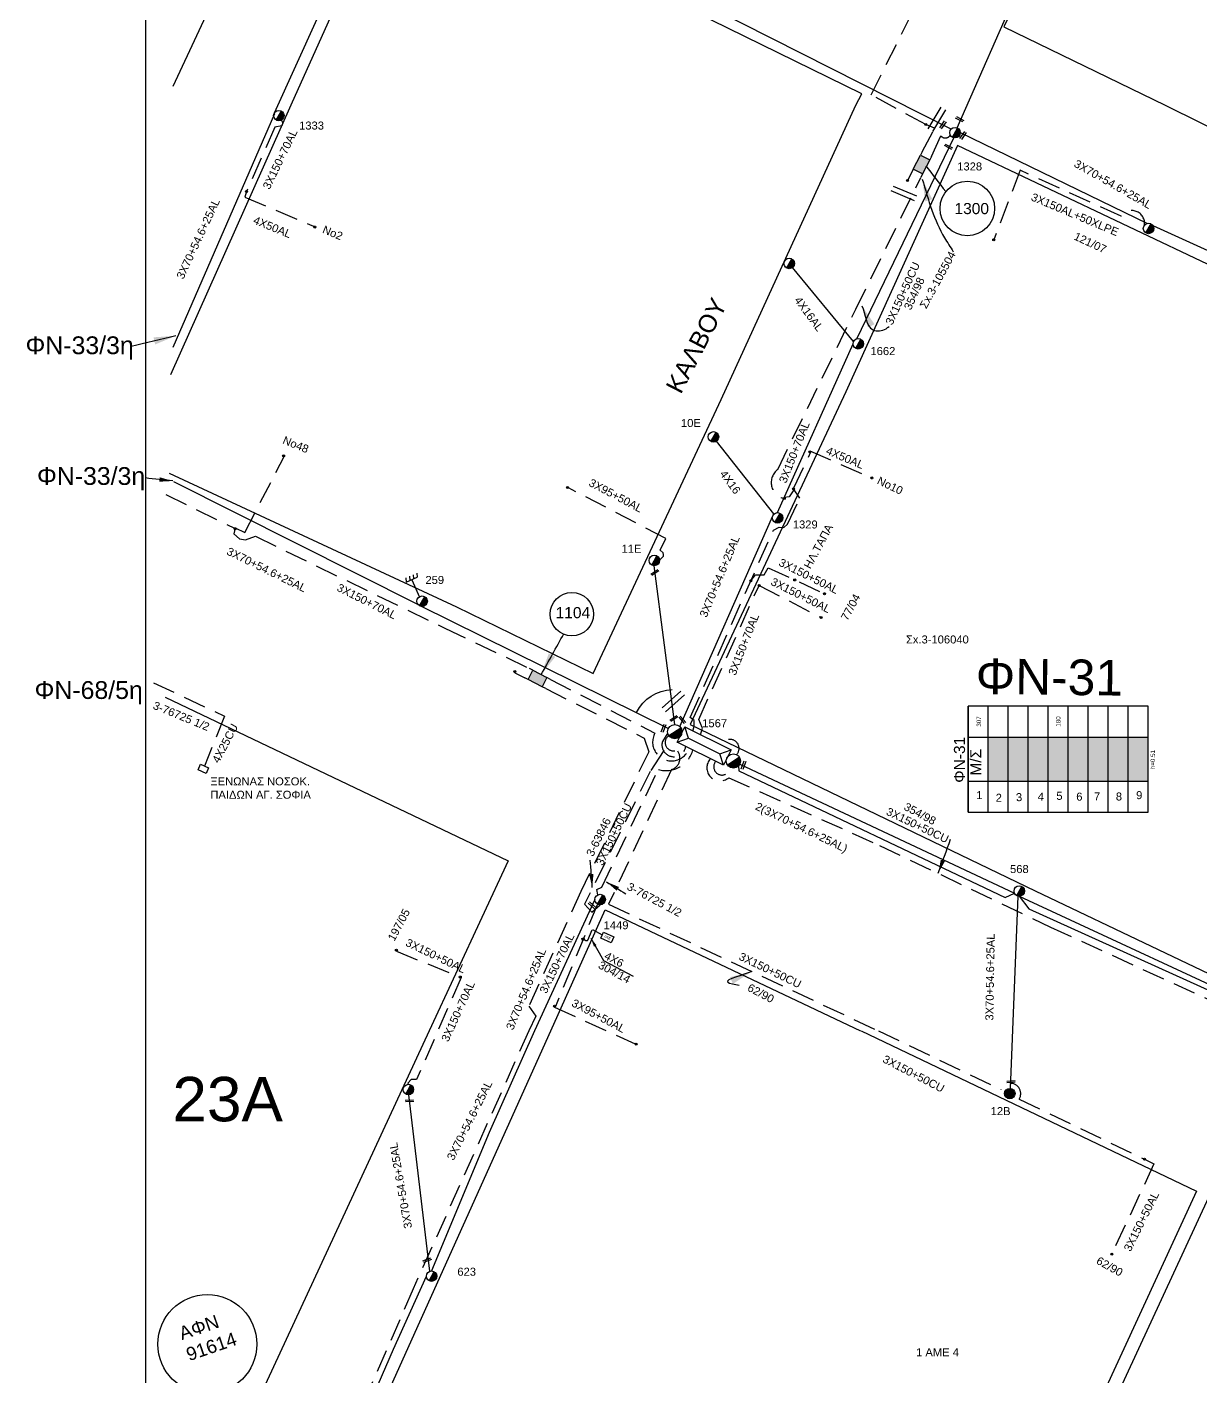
# Model space of a CAD drawing. Header units: millimetres. Extents: x 926 to 2032, y 728 to 1260.
# Drawn here: x 928.8 to 1060.8, y 811.9 to 963.6 of the extents above; entities that cross this region are included whole.
import ezdxf
from ezdxf.enums import TextEntityAlignment as Align

# ---------------------------------------------------------------- set-up
doc = ezdxf.new("R2010")
doc.units = ezdxf.units.MM
doc.linetypes.add('DASHED', pattern=[19.05, 12.7, -6.35])
for name, color, linetype in [('Link Box 4 Διευθύνσεων', 7, 'Continuous'), ('Pillar OTE', 7, 'Continuous'), ('Άγνωστα', 7, 'Continuous'), ('Ασφαλειοκιβώτια Χ.Τ 9 αναχωρήσεων', 7, 'Continuous'), ('Γέφυρες Εναέριου Δικτύου', 7, 'Continuous'), ('Γείωση', 7, 'Continuous'), ('Γυμνά εναέρια ΧΤ (3Φ)   4x16AL', 7, 'Continuous'), ('Επιγραφές - Σχήματα', 7, 'Continuous'), ('Επιτοίχιο Κουτί', 7, 'Continuous'), ('Καλώδια ΧΤ   3x150+50AL', 7, 'DASHED'), ('Καλώδια ΧΤ   3x150+50CU', 7, 'DASHED'), ('Καλώδια ΧΤ   3x150+70AL', 7, 'DASHED'), ('Καλώδια ΧΤ   3x150AL+50XLPE', 7, 'DASHED'), ('Καλώδια ΧΤ   4x25CU', 7, 'DASHED'), ('Μηχανική τομή', 7, 'Continuous'), ('Στύλος Ξύλινος', 7, 'Continuous'), ('Στύλος Ξύλινος @ 1', 7, 'Continuous'), ('Στύλος ΦΜ', 7, 'Continuous'), ('Στύλος ΦΜ @ 1', 7, 'Continuous'), ('Συνδέσεις', 7, 'Continuous'), ('Συνεστραμμένα ΧΤ   3x70+54.6+25 AL', 7, 'SYN_LINE'), ('Τομή', 7, 'Continuous'), ('Υποσταθμός εναέριος 2 στύλων', 7, 'Continuous'), ('Υποσταθμός πόλεως', 7, 'Continuous'), ('Υπόβαθρο ΔΕΗ', 7, 'Continuous'), ('Υπόγεια καλώδια Δικτύου ΧΤ και Παρ. ΧΤ - 3X150+70 AL', 7, 'DASHED'), ('Υπόγεια καλώδια Παροχών ΧΤ   4x50AL', 7, 'DASHED'), ('Υπόγεια καλώδια Παροχών ΧΤ   4x6', 7, 'DASHED')]:
    doc.layers.add(name, color=color, linetype=linetype)
doc.styles.get("Standard").update_dxf_attribs({"font": 'arial.ttf'})
doc.linetypes.add('SYN_LINE', pattern='A,0.5,-0.0001,["/\\/\\/\\/",Standard,S=0.1,R=0,X=0,Y=-0.05],-0.25', length=0.7501)
doc.dimstyles.new('ISO-25', dxfattribs={"dimtxt": 2.5, "dimasz": 2.5, "dimexe": 1.25, "dimexo": 0.625, "dimtad": 1, "dimtxsty": 'Standard', "dimcen": 2.5, "dimadec": 0, "dimazin": 0, "dimtfac": 1, "dimtmove": 0, "dimatfit": 3, "dimfxl": 1, "dimarcsym": 0})

# ---------------------------------------------------------------- blocks, each defined once
blk = doc.blocks.new('ΥΠΑΡΧΩΝ ΤΣΙΜΕΝΤΕΝΙΟΣ ΣΤΥΛΟΣ')
at = {"layer": 'Στύλος ΦΜ'}
blk.add_hatch(color=256, dxfattribs=at).paths.add_polyline_path([(-1.29, -2.28, 0.574793), (2.62, 0, 0.268822), (1.3, 2.27)])
blk.add_line((-1.29, -2.28), (1.3, 2.27), dxfattribs=at)
blk.add_circle((0, 0), 2.62, dxfattribs=at)
at = {"layer": 'Στύλος ΦΜ', "flags": 4}
for tag, p in [('ΤΥΠΟΣ', (-4.91, 3.03)), ('ΑΡΙΘΜΟΣ', (-4.68, 8.05))]:
    blk.add_attdef(tag, p, '', height=4, dxfattribs=at)
blk = doc.blocks.new('_ΣΥΝΔΕΣΗ')
at = {"layer": 'Συνδέσεις', "linetype": 'SYN_LINE', "ltscale": 40}
blk.add_hatch(color=256, dxfattribs=at).paths.add_polyline_path([(0.5, -0.01, 1), (-0.5, -0.01, 1)])
at = {"layer": 'Συνδέσεις'}
blk.add_circle((0, -0.01), 0.5, dxfattribs=at)
blk = doc.blocks.new('ΑΣΦΑΛΕΙΟΚΙΒΩΤΙΟ ΥΠΟΣΤΑΘΜΟΥ 9 ΑΝΑΧΩΡΗΣΕΩΝ')
at = {"layer": 'Ασφαλειοκιβώτια Χ.Τ 9 αναχωρήσεων', "ltscale": 40}
for p, q in [((-23.8, 40.36), (24.02, 40.36)), ((-9.72, 40.36), (-9.72, -40.64)), ((9.94, 40.36), (9.94, -40.64)), ((-23.8, 31.36), (24.02, 31.36)), ((-23.8, 22.36), (24.02, 22.36)), ((-23.8, 13.36), (24.02, 13.36)), ((-23.8, 4.36), (24.02, 4.36)), ((-23.8, -4.64), (24.02, -4.64)), ((-23.8, -13.64), (24.02, -13.64)), ((-23.8, -22.64), (24.02, -22.64)), ((-23.8, -31.64), (24.02, -31.64))]:
    blk.add_line(p, q, dxfattribs=at)
at = {"layer": 'Ασφαλειοκιβώτια Χ.Τ 9 αναχωρήσεων'}
blk.add_lwpolyline([(-23.8, -40.64), (24.02, -40.64), (24.02, 40.36), (-23.8, 40.36)], close=True, dxfattribs=at)
for s, rotation, p in [('1', 270, (-17.86, 36.76)), ('2', 270, (-19.05, 28.02)), ('3', 273.43434, (-18.85, 18.79)), ('4', 266.56566, (-18.43, 9.21)), ('5', 270, (-18.18, 0.72)), ('6', 270, (-18.54, -8.22)), ('7', 270, (-18.46, -16.18)), ('8', 270, (-18.48, -26.03)), ('9', 270, (-17.86, -35.16))]:
    blk.add_text(s, height=3.6, rotation=rotation, dxfattribs=at).set_placement(p)
at = {"layer": 'Ασφαλειοκιβώτια Χ.Τ 9 αναχωρήσεων', "ltscale": 40}
for tag, height, p in [('ΟΝΟΜΑ', 5, (-0.16, 44.31)), ('ΚΕΙΜΕΝΟ 1', 2, (17.06, 35.59)), ('ΚΕΙΜΕΝΟ 2', 2, (17.06, 26.88)), ('ΚΕΙΜΕΝΟ 3', 2, (17.06, 17.69)), ('ΚΕΙΜΕΝΟ 4', 2, (17.06, 8.71)), ('ΚΕΙΜΕΝΟ 5', 2, (17.06, -0.13)), ('ΚΕΙΜΕΝΟ 6', 2, (17.06, -9.05)), ('ΚΕΙΜΕΝΟ 7', 2, (17.06, -18.13)), ('ΚΕΙΜΕΝΟ 8', 2, (17.06, -26.85)), ('ΚΕΙΜΕΝΟ 9', 2, (17.06, -35.99)), ('ΣΧ', 2, (-0.1, -42.64))]:
    blk.add_attdef(tag, text='', height=height, dxfattribs=at).set_placement(p, align=Align.MIDDLE_CENTER)
blk = doc.blocks.new('ΥΠΟΣΤΑΘΜΟΣ ΕΝΑΕΡΙΟΣ ΕΠΙ 2 ΣΤΥΛΩΝ')
at = {"layer": 'Υποσταθμός εναέριος 2 στύλων', "linetype": 'Continuous'}
for points in [[(-11.97, -2.11, 0.574793), (-8.45, -0.07, 0.268822), (-9.64, 1.98)], [(9.68, -2.15, 0.574793), (13.19, -0.1, 0.268822), (12.01, 1.95)]]:
    blk.add_hatch(color=256, dxfattribs=at).paths.add_polyline_path(points)
for p, q in [((-11.97, -2.11), (-9.64, 1.98)), ((9.68, -2.15), (12.01, 1.95))]:
    blk.add_line(p, q, dxfattribs=at)
for centre in [(-10.81, -0.07), (10.84, -0.1)]:
    blk.add_circle(centre, 2.36, dxfattribs=at)
at = {"layer": 'Υποσταθμός πόλεως', "linetype": 'Continuous', "ltscale": 40}
blk.add_lwpolyline([(-8.57, 2.82), (8.57, 2.82), (8.57, -2.82), (-8.57, -2.82)], close=True, dxfattribs=at)
for points in [[(-5.75, 0), (-8.57, 2.82)], [(-8.57, -2.82), (-5.75, 0)], [(-5.75, 0), (5.75, 0)], [(5.75, 0), (8.57, 2.82)], [(8.57, -2.82), (5.75, 0)]]:
    blk.add_lwpolyline(points, dxfattribs=at)
at = {"layer": 'Υποσταθμός εναέριος 2 στύλων', "ltscale": 40, "flags": 1}
for tag, p in [('ΜΕΤΑΣΧΗΜΑΤΙΣΜΟΣ', (14.09, 2.51)), ('ΙΣΧΥΣ', (14.07, -0.28)), ('ΑΡΙΘΜΟΣ', (14.19, -3))]:
    blk.add_attdef(tag, p, '', height=1.8, dxfattribs=at)
blk = doc.blocks.new('LINK BOX 4 ΑΝΑΧΩΡΗΣΕΩΝ')
at = {"layer": 'Link Box 4 Διευθύνσεων', "ltscale": 40}
blk.add_hatch(color=256, dxfattribs=at).paths.add_polyline_path([(-3.54, 0), (-3.54, -4.67), (3.54, -4.67), (3.54, 0)])
for p, q in [((-3.54, 0), (-5.33, 0)), ((5.33, 0), (3.54, 0)), ((-3.54, -4.67), (-5.33, -4.67)), ((5.33, -4.67), (3.54, -4.67))]:
    blk.add_line(p, q, dxfattribs=at)
blk.add_lwpolyline([(-3.54, -4.67), (-3.54, 0), (3.54, 0), (3.54, -4.67)], close=True, dxfattribs=at)
blk = doc.blocks.new('ΜΗΧΑΝΙΚΗ ΤΟΜΗ')
at = {"layer": 'Μηχανική τομή', "ltscale": 40}
for p, q in [((-1.89, 0.78), (1.89, 0.78)), ((1.89, 0), (-1.89, 0))]:
    blk.add_line(p, q, dxfattribs=at)
blk = doc.blocks.new('ΕΠΙΤΟΙΧΙΟ ΚΟΥΤΙ')
at = {"layer": 'Επιτοίχιο Κουτί', "ltscale": 40}
blk.add_lwpolyline([(-2.06, 1.35), (1.86, 1.35), (1.86, -1.39), (-2.06, -1.39)], close=True, dxfattribs=at)
blk = doc.blocks.new('ΓΕΙΩΣΗ')
at = {"layer": 'Γείωση', "ltscale": 40}
for p, q in [((-2.34, 11.45), (-3, 9.45)), ((-0.34, 11.45), (-1, 9.45)), ((0, 9.45), (0, 0)), ((1.66, 11.45), (1, 9.45)), ((3.66, 11.45), (3, 9.45))]:
    blk.add_line(p, q, dxfattribs=at)
blk.add_lwpolyline([(-3, 9.45), (3, 9.45)], dxfattribs=at)
blk = doc.blocks.new('ΤΟΜΗ')
at = {"layer": 'Τομή', "ltscale": 40}
for p, q in [((-5.68, 0), (5.68, 0)), ((5.68, -2.33), (-5.68, -2.33))]:
    blk.add_line(p, q, dxfattribs=at)
blk = doc.blocks.new('ΥΠΑΡΧΩΝ ΞΥΛΙΝΟΣ ΣΤΥΛΟΣ')
at = {"layer": 'Στύλος Ξύλινος'}
h = blk.add_hatch(color=7, dxfattribs=at)
h.paths.add_polyline_path([(-2.62, 0, 0.270008), (-1.29, -2.28), (1.3, 2.27, 0.576266)])
h.paths.add_polyline_path([(-1.29, -2.28, 0.574793), (2.62, 0, 0.268822), (1.3, 2.27)])
at = {"layer": 'Στύλος Ξύλινος', "color": 7}
blk.add_line((-1.29, -2.28), (1.3, 2.27), dxfattribs=at)
blk.add_circle((0, 0), 2.62, dxfattribs=at)
at = {"layer": 'Στύλος Ξύλινος', "flags": 4}
for tag, p in [('ΑΡΙΘΜΟΣ', (-4.91, 8.6)), ('ΤΥΠΟΣ', (-4.85, 3.39))]:
    blk.add_attdef(tag, p, '', height=4, dxfattribs=at)
blk = doc.blocks.new('PILLAR ΟΤΕ')
at = {"layer": 'Pillar OTE', "ltscale": 40}
blk.add_lwpolyline([(-3.31, 2.02), (3.39, 2.02), (3.39, -1.99), (-3.31, -1.99)], close=True, dxfattribs=at)
at = {"layer": 'Pillar OTE', "insert": (-1.81, 0.71), "char_height": 1.3575, "width": 109.961, "attachment_point": 1}
blk.add_mtext('{\\fArial|b1|i0|c161|p34;OTE}', dxfattribs=at)
blk = doc.blocks.new('TSONTA XT1')
at = {"ltscale": 40}
h = blk.add_hatch(color=256, dxfattribs=at)
h.dxf.hatch_style = 1
h.paths.add_polyline_path([(595.96, 2487.66), (597.07, 2488.77), (595.96, 2489.87), (594.85, 2488.77)])
blk.add_lwpolyline([(594.85, 2488.77), (595.96, 2489.87), (597.07, 2488.77), (595.96, 2487.66)], close=True, dxfattribs=at)

msp = doc.modelspace()

# ---------------------------------------------------------------- hatches: boundary and pattern name
at = {"layer": 'Ασφαλειοκιβώτια Χ.Τ 9 αναχωρήσεων'}
for color, points in [(151, [(1036.94, 878.76), (1039.19, 878.76), (1039.19, 883.68), (1036.94, 883.68)]), (85, [(1039.19, 883.68), (1039.19, 878.76), (1041.44, 878.76), (1041.44, 883.68)]), (1, [(1041.44, 883.68), (1041.44, 878.76), (1043.69, 878.76), (1043.69, 883.68)]), (173, [(1043.69, 883.68), (1043.69, 878.76), (1045.94, 878.76), (1045.94, 883.68)]), (2, [(1045.94, 883.68), (1045.94, 878.76), (1048.19, 878.76), (1048.19, 883.68)]), (30, [(1048.19, 883.68), (1048.19, 878.76), (1050.44, 878.76), (1050.44, 883.68)]), (133, [(1050.44, 883.68), (1050.44, 878.76), (1052.69, 878.76), (1052.69, 883.68)]), (6, [(1052.69, 883.68), (1052.69, 878.76), (1054.94, 878.76), (1054.94, 883.68)])]:
    msp.add_hatch(color=color, dxfattribs=at).paths.add_polyline_path(points)

# ---------------------------------------------------------------- linework, layer by layer
at = {"layer": 'Άγνωστα', "color": 173, "linetype": 'DASHED', "ltscale": 0.2}
msp.add_lwpolyline([(1029.51, 949.52), (1030.9, 952.16), (1029.92, 952.58)], dxfattribs=at)
for points in [[(1030.55, 949), (1031.59, 951.31, 0.501478), (1032.68, 951.4, -12.474103)], [(1006.29, 880.97, 1.389715), (1007.92, 880.3, -3.543534)]]:
    msp.add_lwpolyline(points, format="xyb", dxfattribs=at)
at = {"layer": 'Άγνωστα', "color": 2, "linetype": 'DASHED', "ltscale": 0.2}
for points in [[(999.97, 903.61), (1000.42, 904.03), (1000.42, 904.23), (1000.36, 904.42), (1000.03, 904.73), (1000.69, 906.04), (989.72, 911.72)], [(993, 864.92), (988.25, 853.39)], [(988.15, 853.32), (997.23, 849.22)]]:
    msp.add_lwpolyline(points, dxfattribs=at)
at = {"layer": 'Άγνωστα', "color": 85, "linetype": 'DASHED', "ltscale": 0.2}
msp.add_lwpolyline([(1003.72, 884.39), (1003.86, 884.91), (1003.85, 885.58), (1003.42, 885.92), (1012.77, 906.97), (1013.42, 907.32), (1013.93, 907.28), (1014.36, 907.65), (1015.73, 910.56), (1015.04, 911.63)], dxfattribs=at)
at = {"layer": 'Άγνωστα', "color": 2, "ltscale": 0.2}
msp.add_lwpolyline([(1001.67, 885.11), (999.38, 902.97)], dxfattribs=at)
at = {"layer": 'Άγνωστα', "color": 27, "linetype": 'DASHED', "ltscale": 0.2}
msp.add_lwpolyline([(1006.97, 882.77, -1.239063), (1008.63, 881.73, -256.795582)], format="xyb", dxfattribs=at)
at = {"layer": 'Άγνωστα', "linetype": 'DASHED', "ltscale": 0.2}
msp.add_lwpolyline([(993.03, 865.96), (992.9, 866.56), (993.48, 866.81), (999.84, 880.05, 0.418701), (1003.72, 882.25, 9.995999)], format="xyb", dxfattribs=at)
at = {"layer": 'Άγνωστα', "color": 151}
msp.add_lwpolyline([(1048.55, 803.43), (1061.74, 831.95)], dxfattribs=at)
at = {"layer": 'Άγνωστα'}
msp.add_circle((949.11, 815.44), 5.57, dxfattribs=at)
at = {"layer": 'Γέφυρες Εναέριου Δικτύου', "ltscale": 0.2}
msp.add_lwpolyline([(997.38, 886.46, -0.28312), (1001.4, 889.04, 109.522256)], format="xyb", dxfattribs=at)
at = {"layer": 'Γυμνά εναέρια ΧΤ (3Φ)   4x16AL', "color": 30}
msp.add_lwpolyline([(1021.79, 928.19), (1014.93, 936.5)], dxfattribs=at)
at = {"layer": 'Επιγραφές - Σχήματα'}
msp.add_lwpolyline([(942.21, 1250.61), (1940.69, 1250.61), (1940.69, 743.76), (942.21, 743.76)], close=True, dxfattribs=at)
for centre, radius in [((1034.59, 943.15), 3.07), ((990.11, 897.52), 2.44)]:
    msp.add_circle(centre, radius, dxfattribs=at)
at = {"layer": 'Επιγραφές - Σχήματα', "start_tangent": (0.313153, -0.389788), "end_tangent": (0.313153, -0.389788)}
msp.add_spline([(1029.91, 947.95), (1032.17, 945.04)], degree=3, dxfattribs=at)
at = {"layer": 'Καλώδια ΧΤ   3x150+50AL', "color": 85, "ltscale": 0.2}
msp.add_lwpolyline([(1010.23, 901.26), (1010.76, 901.95), (1011.75, 901.93), (1012.2, 902.73), (1018.52, 899.83)], dxfattribs=at)
at = {"layer": 'Καλώδια ΧΤ   3x150+50AL', "color": 30, "ltscale": 0.2}
msp.add_lwpolyline([(1011.16, 900.76), (1018.15, 897.14)], dxfattribs=at)
at = {"layer": 'Καλώδια ΧΤ   3x150+50AL', "color": 2, "ltscale": 0.2}
msp.add_lwpolyline([(970.37, 859.62), (977.66, 856.67)], dxfattribs=at)
at = {"layer": 'Καλώδια ΧΤ   3x150+50AL', "color": 151, "ltscale": 0.2}
msp.add_lwpolyline([(1054.52, 836.22), (1055.58, 835.7), (1050.83, 825.57)], dxfattribs=at)
at = {"layer": 'Καλώδια ΧΤ   3x150+50CU', "color": 85, "ltscale": 0.2}
for points in [[(1028.31, 947.15), (1027.87, 946.29)], [(1013.26, 913.8), (1022.03, 931.82), (1029.35, 946.62)]]:
    msp.add_lwpolyline(points, dxfattribs=at)
at = {"layer": 'Καλώδια ΧΤ   3x150+50CU', "color": 2, "ltscale": 0.2}
msp.add_lwpolyline([(1000.9, 884.17), (1000.29, 883.19, 1.069942), (1002.91, 882.65, 1.734728)], format="xyb", dxfattribs=at)
at = {"layer": 'Καλώδια ΧΤ   3x150+50CU', "color": 151, "ltscale": 0.2}
for points in [[(1001.02, 883.86, 1.488808), (1002.44, 882.89, 1.344521)], [(1001.91, 882.24, -0.557556), (1001.3, 880.05), (994.24, 864.9), (1024.59, 850.66), (1038.34, 844.08, -1.055888), (1040.43, 843), (1054.52, 836.23)]]:
    msp.add_lwpolyline(points, format="xyb", dxfattribs=at)
at = {"layer": 'Καλώδια ΧΤ   3x150+50CU', "color": 2, "ltscale": 0.2}
msp.add_lwpolyline([(1000.39, 882.08), (998.93, 879.84), (991.52, 864.9), (992.36, 864.02), (993.29, 864.84)], dxfattribs=at)
at = {"layer": 'Καλώδια ΧΤ   3x150+50CU', "color": 133, "ltscale": 0.2}
msp.add_lwpolyline([(1005.69, 881.27, 0.953028), (1007.75, 879.13), (1024.71, 871.51), (1043.95, 862.34), (1069.43, 850.66), (1096.29, 838.44), (1117.52, 828.88), (1120.38, 827.61)], format="xyb", dxfattribs=at)
at = {"layer": 'Καλώδια ΧΤ   3x150+50CU', "color": 85, "ltscale": 0.2}
msp.add_arc((1014.36, 912.33), 1.83, 126.6903, 258.6457, dxfattribs=at)
at = {"layer": 'Καλώδια ΧΤ   3x150+70AL', "color": 27, "ltscale": 0.2}
for points in [[(957.46, 953.09), (957.6, 952.74), (957.47, 952.44), (956.7, 952.3), (953.52, 945.04)], [(952.25, 907.25), (953.31, 906.69), (957.8, 915.32)], [(944.45, 910.98), (952.15, 907.19)], [(952.25, 907.25), (952.09, 906.55), (952.74, 906.01), (953.42, 905.9), (954.51, 906.28), (975.83, 895.95), (985.34, 891.42)], [(983.7, 890.94), (984.8, 890.38)]]:
    msp.add_lwpolyline(points, dxfattribs=at)
at = {"layer": 'Καλώδια ΧΤ   3x150+70AL', "color": 85, "ltscale": 0.2}
for points in [[(1015.08, 911.73), (1017, 915.77)], [(1015.15, 911.63), (1014.55, 910.72), (1014, 910.66)]]:
    msp.add_lwpolyline(points, dxfattribs=at)
at = {"layer": 'Καλώδια ΧΤ   3x150+70AL', "color": 30, "ltscale": 0.2}
msp.add_lwpolyline([(1004.59, 883.96), (1004.79, 884.69), (1004.77, 884.79), (1004.37, 885.67), (1011.16, 900.76)], dxfattribs=at)
at = {"layer": 'Καλώδια ΧΤ   3x150+70AL', "color": 1, "ltscale": 0.2}
for points in [[(987.17, 889.16), (998.25, 883.59), (998.76, 882.06), (991.12, 866.32), (985.25, 853.43), (986.05, 852.31), (985.27, 850.66), (972.27, 821.66), (963.99, 802.66), (957.14, 786.64)], [(987.71, 890.19), (999.44, 884.14)]]:
    msp.add_lwpolyline(points, dxfattribs=at)
msp.add_lwpolyline([(999.44, 884.14, 1.084021), (1003.31, 882.46)], format="xyb", dxfattribs=at)
at = {"layer": 'Καλώδια ΧΤ   3x150+70AL', "color": 2, "ltscale": 0.2}
msp.add_lwpolyline([(977.66, 856.67), (972.65, 845.18), (972.05, 845.19), (971.67, 844.8), (971.71, 844.66)], dxfattribs=at)
at = {"layer": 'Καλώδια ΧΤ   3x150AL+50XLPE', "color": 173, "ltscale": 0.2}
msp.add_lwpolyline([(1054.52, 941.28, 0.784438), (1051.87, 942.28), (1040.53, 947.44), (1037.55, 939.63)], format="xyb", dxfattribs=at)
at = {"layer": 'Καλώδια ΧΤ   4x25CU', "color": 6, "ltscale": 0.2}
for points in [[(943.04, 889.82), (951.05, 886.05)], [(951.05, 886.05), (948.8, 880.44)]]:
    msp.add_lwpolyline(points, dxfattribs=at)
at = {"layer": 'Συνεστραμμένα ΧΤ   3x70+54.6+25 AL', "color": 173, "ltscale": 20}
for points in [[(1033.44, 952.21), (1047.92, 985.1)], [(1033.79, 951.67), (1054.85, 941.47)], [(1055.46, 941.22), (1069.39, 934.91)], [(1008.84, 880.45), (1008.88, 879.9), (1038.85, 865.66), (1039.9, 866.14)], [(1040.25, 865.83), (1039.4, 844.2)], [(1040.43, 865.8), (1041.5, 864.39), (1070.24, 851.37)]]:
    msp.add_lwpolyline(points, dxfattribs=at)
at = {"layer": 'Συνεστραμμένα ΧΤ   3x70+54.6+25 AL', "color": 27, "ltscale": 20}
for points in [[(956.66, 953.91), (963.86, 969.81)], [(945.26, 927.54), (956.69, 953.82)], [(945.3, 912.46), (972.81, 898.62)]]:
    msp.add_lwpolyline(points, dxfattribs=at)
at = {"layer": 'Συνεστραμμένα ΧΤ   3x70+54.6+25 AL', "color": 6, "ltscale": 20}
for points in [[(1032.78, 952.08), (1002.44, 967.44)], [(1008.99, 880.66), (1039.9, 866.14)], [(1040.43, 865.8), (1070.15, 852.01)]]:
    msp.add_lwpolyline(points, dxfattribs=at)
at = {"layer": 'Συνεστραμμένα ΧΤ   3x70+54.6+25 AL', "color": 30, "ltscale": 20}
for points in [[(1022.16, 928.49), (1033.06, 951.1)], [(1013.24, 908.94), (1021.73, 927.93)], [(1002.24, 884.89), (1012.7, 908.59)]]:
    msp.add_lwpolyline(points, dxfattribs=at)
at = {"layer": 'Συνεστραμμένα ΧΤ   3x70+54.6+25 AL', "color": 30, "linetype": 'Continuous', "ltscale": 20}
msp.add_lwpolyline([(1006.32, 916.97), (1012.78, 908.79)], dxfattribs=at)
at = {"layer": 'Συνεστραμμένα ΧΤ   3x70+54.6+25 AL', "color": 2, "ltscale": 20}
for points in [[(973.01, 898.51), (1000.97, 884.67)], [(992.7, 865.43), (985.91, 850.66), (980.81, 839.24), (974.33, 823.67)], [(974.15, 823.64), (971.79, 843.49)], [(957.27, 785.39), (963.27, 799.25), (970.06, 814.88), (973.74, 823.08)]]:
    msp.add_lwpolyline(points, dxfattribs=at)
at = {"layer": 'Υπόβαθρο ΔΕΗ'}
msp.add_lwpolyline([(1116.54, 954.76), (1129.02, 982.58), (1089.82, 1024.17), (1072.77, 1034.21), (1057.16, 1001.58), (1038.68, 963.57), (1056.83, 954.76), (1105.66, 930.57)], close=True, dxfattribs=at)
for points in [[(945.27, 956.89), (959.35, 987.12), (945.17, 994.16)], [(944.81, 913.37), (977.14, 898.35), (992.5, 890.87), (1006.9, 921.65), (1022.04, 954.76), (1022.72, 956.05), (992.64, 970.82), (970.61, 981.73), (958.5, 954.76), (944.98, 924.42)], [(1003.4, 885.13), (1042.21, 866.42), (1069.88, 853.23), (1089.73, 895.53), (1100.3, 918.65), (1062.39, 936.52), (1033.47, 950.21), (1020.92, 922.54), (1003.4, 885.13)], [(944.36, 888.18), (982.93, 869.8), (974.04, 850.66), (943.56, 784.8)], [(1022.63, 850.66), (1060.37, 832.64), (1045.54, 800.51), (1016.95, 740.88), (958.28, 785.21), (987.74, 850.66), (993.87, 864.29), (1022.56, 850.66)], [(993.65, 858.57), (997, 856.83)]]:
    msp.add_lwpolyline(points, dxfattribs=at)
at = {"layer": 'Υπόγεια καλώδια Δικτύου ΧΤ και Παρ. ΧΤ - 3X150+70 AL', "color": 173, "ltscale": 0.2}
msp.add_lwpolyline([(1029.92, 952.58), (1023.78, 955.91), (1029.54, 967.52), (1027.63, 968.53), (1016.4, 974.4)], dxfattribs=at)
at = {"layer": 'Υπόγεια καλώδια Παροχών ΧΤ   4x50AL', "color": 27, "ltscale": 0.2}
msp.add_lwpolyline([(953.52, 945.04), (953.32, 944.43), (961.31, 941.05)], dxfattribs=at)
at = {"layer": 'Υπόγεια καλώδια Παροχών ΧΤ   4x50AL', "color": 85, "ltscale": 0.2}
msp.add_lwpolyline([(1016.88, 915.88), (1023.75, 912.88)], dxfattribs=at)
at = {"layer": 'Υπόγεια καλώδια Παροχών ΧΤ   4x6', "color": 2, "linetype": 'DASHED', "ltscale": 0.1}
msp.add_lwpolyline([(991.54, 860.91, 0.378329), (991.9, 860.86), (992.42, 862.06), (993.52, 861.46)], format="xyb", dxfattribs=at)

# ---------------------------------------------------------------- block references
at = {"layer": 'Link Box 4 Διευθύνσεων'}
for p, xscale, yscale, zscale, rotation in [((1028.91, 948.34), 0.2500000000000257, 0.2500000000000257, 0.2500000000000257, 63.12598226953927), ((986.52, 890.8), 0.2499999999999515, 0.2499999999999515, 0.2499999999999515, 332.591020464952)]:
    msp.add_blockref('LINK BOX 4 ΑΝΑΧΩΡΗΣΕΩΝ', p, dxfattribs=dict(at, xscale=xscale, yscale=yscale, zscale=zscale, rotation=rotation))
at = {"layer": 'Pillar OTE', "xscale": 0.1875, "yscale": 0.1875, "zscale": 0.1875, "rotation": 335.6632584371663}
msp.add_blockref('PILLAR ΟΤΕ', (994.09, 861.17), dxfattribs=at)
at = {"layer": 'Ασφαλειοκιβώτια Χ.Τ 9 αναχωρήσεων', "xscale": 0.25, "yscale": 0.25, "zscale": 0.25, "rotation": 90}
msp.add_blockref('ΑΣΦΑΛΕΙΟΚΙΒΩΤΙΟ ΥΠΟΣΤΑΘΜΟΥ 9 ΑΝΑΧΩΡΗΣΕΩΝ', (1044.78, 881.19), dxfattribs=at).add_auto_attribs({'ΟΝΟΜΑ': 'ΦN-31', 'ΣΧ': 'h=0.51', 'ΚΕΙΜΕΝΟ 1': '307', 'ΚΕΙΜΕΝΟ 5': '180'})
at = {"layer": 'Γείωση', "xscale": 0.2249999999998762, "yscale": 0.2249999999998762, "zscale": 0.2249999999998762, "rotation": 23.65280865148643}
msp.add_blockref('ΓΕΙΩΣΗ', (972.96, 899.45), dxfattribs=at)
at = {"layer": 'Επιτοίχιο Κουτί', "xscale": 0.2499999999999306, "yscale": 0.2499999999999306, "zscale": 0.2499999999999306, "rotation": 335.4985568265067}
msp.add_blockref('ΕΠΙΤΟΙΧΙΟ ΚΟΥΤΙ', (948.68, 880.13), dxfattribs=at)
at = {"layer": 'Μηχανική τομή'}
for p, xscale, yscale, zscale, rotation in [((1031.92, 952.5), 0.2499999999999856, 0.2499999999999856, 0.2499999999999856, 55.52971952858554), ((1033.68, 953.09), 0.2500000000000601, 0.2500000000000601, 0.2500000000000601, 332.4064843612705), ((1034.18, 951.29), 0.2499999999999856, 0.2499999999999856, 0.2499999999999856, 55.52971952858554), ((1032.42, 950), 0.2500000000000601, 0.2500000000000601, 0.2500000000000601, 332.4064843612705), ((999.48, 902.12), 0.2500000000000318, 0.2500000000000318, 0.2500000000000318, 34.21508177433229), ((1001.62, 885.72), 0.2500000000000318, 0.2500000000000318, 0.2500000000000318, 34.21508177433229), ((1002.47, 885.58), 0.2499999999999494, 0.2499999999999494, 0.2499999999999494, 311.2101072791565), ((1000.5, 884.65), 0.2499999999999817, 0.2499999999999817, 0.2499999999999817, 68.08012131676722), ((1009.5, 880.51), 0.2499999999999817, 0.2499999999999817, 0.2499999999999817, 68.08012131676722), ((992.31, 864.72), 0.2499999999999775, 0.2499999999999775, 0.2499999999999775, 318.0081948792872), ((1039.5, 844.86), 0.2499999999999904, 0.2499999999999904, 0.2499999999999904, 5.354755175377005), ((971.85, 842.7), 0.2500000000000066, 0.2500000000000066, 0.2500000000000066, 3.861482605453408), ((973.86, 824.8), 0.2499999999999667, 0.2499999999999667, 0.2499999999999667, 20.35375391769328)]:
    msp.add_blockref('ΜΗΧΑΝΙΚΗ ΤΟΜΗ', p, dxfattribs=dict(at, xscale=xscale, yscale=yscale, zscale=zscale, rotation=rotation))
at = {"layer": 'Στύλος Ξύλινος @ 1', "ltscale": 40}
ref = msp.add_blockref('ΥΠΑΡΧΩΝ ΞΥΛΙΝΟΣ ΣΤΥΛΟΣ', (1039.36, 843.61), dxfattribs=dict(at, xscale=0.2249999999999091, yscale=0.2249999999999091, zscale=0.2249999999999091))
ref.add_attrib('ΑΡΙΘΜΟΣ', '12Β', (1037.21, 841.19), dxfattribs={"layer": 'Στύλος Ξύλινος', "height": 0.9, "flags": 4})
at = {"layer": 'Στύλος ΦΜ @ 1', "ltscale": 40}
ref = msp.add_blockref('ΥΠΑΡΧΩΝ ΤΣΙΜΕΝΤΕΝΙΟΣ ΣΤΥΛΟΣ', (957.15, 953.59), dxfattribs=dict(at, xscale=0.2249999999999091, yscale=0.2249999999999091, zscale=0.2249999999999091))
ref.add_attrib('ΤΥΠΟΣ', '1333', (959.43, 952.02), dxfattribs={"layer": 'Στύλος ΦΜ', "height": 0.9, "flags": 4})
ref = msp.add_blockref('ΥΠΑΡΧΩΝ ΤΣΙΜΕΝΤΕΝΙΟΣ ΣΤΥΛΟΣ', (1033.2, 951.67), dxfattribs=dict(at, xscale=0.2249999999999091, yscale=0.2249999999999091, zscale=0.2249999999999091))
ref.add_attrib('ΤΥΠΟΣ', '1328', (1033.45, 947.42), dxfattribs={"layer": 'Στύλος ΦΜ', "height": 0.9, "flags": 4})
at = {"layer": 'Στύλος ΦΜ @ 1', "ltscale": 40, "xscale": 0.2249999999999091, "yscale": 0.2249999999999091, "zscale": 0.2249999999999091}
for p in [(1054.97, 940.9), (1014.55, 936.96), (971.72, 844.07)]:
    msp.add_blockref('ΥΠΑΡΧΩΝ ΤΣΙΜΕΝΤΕΝΙΟΣ ΣΤΥΛΟΣ', p, dxfattribs=at)
at = {"layer": 'Στύλος ΦΜ @ 1', "ltscale": 40}
ref = msp.add_blockref('ΥΠΑΡΧΩΝ ΤΣΙΜΕΝΤΕΝΙΟΣ ΣΤΥΛΟΣ', (1022.32, 927.93), dxfattribs=dict(at, xscale=0.2249999999999091, yscale=0.2249999999999091, zscale=0.2249999999999091))
ref.add_attrib('ΑΡΙΘΜΟΣ', '1662', (1023.69, 926.66), dxfattribs={"layer": 'Στύλος ΦΜ', "height": 0.9, "flags": 4})
ref = msp.add_blockref('ΥΠΑΡΧΩΝ ΤΣΙΜΕΝΤΕΝΙΟΣ ΣΤΥΛΟΣ', (1006.03, 917.46), dxfattribs=dict(at, xscale=0.2249999999999091, yscale=0.2249999999999091, zscale=0.2249999999999091))
ref.add_attrib('ΤΥΠΟΣ', '10E', (1002.38, 918.57), dxfattribs={"layer": 'Στύλος ΦΜ', "height": 0.9, "flags": 4})
ref = msp.add_blockref('ΥΠΑΡΧΩΝ ΤΣΙΜΕΝΤΕΝΙΟΣ ΣΤΥΛΟΣ', (1013.24, 908.35), dxfattribs=dict(at, xscale=0.2249999999999091, yscale=0.2249999999999091, zscale=0.2249999999999091))
ref.add_attrib('ΤΥΠΟΣ', '1329', (1014.96, 907.16), dxfattribs={"layer": 'Στύλος ΦΜ', "height": 0.9, "flags": 4})
ref = msp.add_blockref('ΥΠΑΡΧΩΝ ΤΣΙΜΕΝΤΕΝΙΟΣ ΣΤΥΛΟΣ', (999.38, 903.56), dxfattribs=dict(at, xscale=0.2249999999999091, yscale=0.2249999999999091, zscale=0.2249999999999091))
ref.add_attrib('ΤΥΠΟΣ', '11E', (995.69, 904.43), dxfattribs={"layer": 'Στύλος ΦΜ', "height": 0.9, "flags": 4})
ref = msp.add_blockref('ΥΠΑΡΧΩΝ ΤΣΙΜΕΝΤΕΝΙΟΣ ΣΤΥΛΟΣ', (973.27, 898.98), dxfattribs=dict(at, xscale=0.2249999999999091, yscale=0.2249999999999091, zscale=0.2249999999999091))
ref.add_attrib('ΤΥΠΟΣ', '259', (973.64, 900.92), dxfattribs={"layer": 'Στύλος ΦΜ', "height": 0.9, "flags": 4})
ref = msp.add_blockref('ΥΠΑΡΧΩΝ ΤΣΙΜΕΝΤΕΝΙΟΣ ΣΤΥΛΟΣ', (1040.43, 866.39), dxfattribs=dict(at, xscale=0.2249999999999091, yscale=0.2249999999999091, zscale=0.2249999999999091))
ref.add_attrib('ΤΥΠΟΣ', '568', (1039.39, 868.41), dxfattribs={"layer": 'Στύλος ΦΜ', "height": 0.9, "flags": 4})
ref = msp.add_blockref('ΥΠΑΡΧΩΝ ΤΣΙΜΕΝΤΕΝΙΟΣ ΣΤΥΛΟΣ', (993.29, 865.43), dxfattribs=dict(at, xscale=0.2249999999999091, yscale=0.2249999999999091, zscale=0.2249999999999091))
ref.add_attrib('ΤΥΠΟΣ', '1449', (993.68, 862.09), dxfattribs={"layer": 'Στύλος ΦΜ', "height": 0.9, "flags": 4})
ref = msp.add_blockref('ΥΠΑΡΧΩΝ ΤΣΙΜΕΝΤΕΝΙΟΣ ΣΤΥΛΟΣ', (974.33, 823.08), dxfattribs=dict(at, xscale=0.2249999999999091, yscale=0.2249999999999091, zscale=0.2249999999999091))
ref.add_attrib('ΑΡΙΘΜΟΣ', '623', (977.23, 823.13), dxfattribs={"layer": 'Στύλος ΦΜ', "height": 0.9, "flags": 4})
at = {"layer": 'Συνδέσεις', "xscale": 0.2249999999999091, "yscale": 0.2249999999999091, "zscale": 0.2249999999999091}
for p in [(1029.92, 952.59), (953.52, 945.04), (1027.87, 946.29), (961.2, 941.06), (1037.55, 939.63), (957.69, 915.33), (1016.88, 915.77), (989.62, 911.77), (1015.04, 911.63), (1023.85, 912.84), (1014, 910.55), (952.25, 907.14), (1010.23, 901.27), (1015.17, 901.37), (1011.16, 900.76), (1018.53, 899.83), (1018.15, 897.14), (983.7, 891.06), (970.37, 859.74), (977.56, 856.72), (988.15, 853.44), (997.33, 849.18), (1054.52, 836.23), (1050.83, 825.57)]:
    msp.add_blockref('_ΣΥΝΔΕΣΗ', p, dxfattribs=at)
at = {"layer": 'Συνδέσεις', "xscale": 0.1576433385649586, "yscale": 0.1576433385649586, "zscale": 0.1576433385649586, "rotation": 339.1662598173444}
msp.add_blockref('TSONTA XT1', (764.03, 527.7), dxfattribs=at)
at = {"layer": 'Τομή'}
for p, xscale, yscale, zscale, rotation in [((1030.91, 953.31), 0.2499999999999945, 0.2499999999999945, 0.2499999999999945, 59.26597740679075), ((1027.56, 945.1), 0.2499999999999963, 0.2499999999999963, 0.2499999999999963, 337.1233831149428), ((1001.32, 887.93), 0.2499999999999368, 0.2499999999999368, 0.2499999999999368, 42.04033905456966)]:
    msp.add_blockref('ΤΟΜΗ', p, dxfattribs=dict(at, xscale=xscale, yscale=yscale, zscale=zscale, rotation=rotation))
at = {"layer": 'Υποσταθμός εναέριος 2 στύλων', "xscale": 0.3403746759448662, "yscale": 0.3403746759448662, "zscale": 0.3403746759448662, "rotation": 333.5307435919571}
msp.add_blockref('ΥΠΟΣΤΑΘΜΟΣ ΕΝΑΕΡΙΟΣ ΕΠΙ 2 ΣΤΥΛΩΝ', (1004.99, 882.69), dxfattribs=at)

# ---------------------------------------------------------------- texts
at = {"layer": 'Γυμνά εναέρια ΧΤ (3Φ)   4x16AL', "color": 7, "char_height": 0.9, "width": 84.1859, "attachment_point": 1, "rotation": 306.4539}
for s, insert in [('4X16AL', (1015.8, 933.36)), ('4X16', (1007.41, 913.82))]:
    msp.add_mtext(s, dxfattribs=dict(at, insert=insert))
at = {"layer": 'Επιγραφές - Σχήματα', "attachment_point": 1}
for s, insert, char_height, width in [('1300', (1033.14, 943.76), 1.25, 2.1848), ('ΦΝ-33/3η', (928.66, 928.76), 2, 22.6323), ('ΦΝ-33/3η', (929.95, 914.06), 2, 22.6323), ('1104', (988.28, 898.32), 1.25, 2.1848), ('{\\fArial|b0|i0|c161|p34;Σ}x.3-106040', (1027.68, 895.13), 0.9, 2.0608), ('ΦΝ-68/5η', (929.68, 889.99), 2, 22.6323), ('1567', (1004.77, 885.71), 0.9, 2.1848), ('23A', (945.18, 845.49), 5, 6.5427), ('1 AME 4', (1028.82, 814.97), 0.9, 8.5591)]:
    msp.add_mtext(s, dxfattribs=dict(at, insert=insert, char_height=char_height, width=width))
at = {"layer": 'Επιγραφές - Σχήματα', "color": 7, "char_height": 0.9, "width": 84.1859, "attachment_point": 1}
for s, insert, rotation in [('No2', (962.31, 941.26), 337.7109), ('354/98', (1027.41, 932.02), 65.5627), ('No48', (957.84, 917.58), 337.7109), ('3X95+50AL', (992.34, 912.81), 332.0575), ('ΗΛ.ΤΑΠΑ', (1016.14, 902.96), 61.5923), ('77/04', (1020.31, 897.14), 61.5923), ('3-76725 1/2', (943.25, 887.75), 337.7109), ('354/98', (1027.78, 876.38), 332.0575), ('3-63846', (991.68, 870.6), 63.5151), ('3-76725 1/2', (996.64, 867.39), 332.0575), ('197/05', (969.35, 861.1), 62.0575), ('4Χ6', (994.08, 859.61), 332.0575), ('304/14', (993.41, 858.57), 332.0575), ('62/90', (1010.19, 856.03), 332.0575), ('3X95+50AL', (990.41, 854.3), 332.0575), ('62/90', (1049.44, 825.33), 330.8923)]:
    msp.add_mtext(s, dxfattribs=dict(at, insert=insert, rotation=rotation))
at = {"layer": 'Επιγραφές - Σχήματα', "attachment_point": 1}
for s, insert, char_height, width, rotation in [('121/07', (1046.86, 940.51), 0.9, 7.5898, 335.0987), ('{\\fArial|b0|i0|c161|p34;Σ}x.3-105504', (1029.17, 932.22), 0.9, 2.0608, 61.5178), ('ΚΑΛΒΟΥ', (1000.58, 923.09), 2, 22.6323, 62.6237), ('{\\fArial|b0|i0|c161|p34;No10}', (1024.74, 913.04), 0.9, 2.0608, 334.4814), ('ΦΝ-31', (1035.55, 892.56), 4, 22.6323, 359.3184), ('Μ/Σ', (1034.91, 879.36), 1.25, 3.4657, 90), ('ΑΦΝ\\P91614', (945.75, 817.29), 1.5, 78.8712, 18.9876)]:
    msp.add_mtext(s, dxfattribs=dict(at, insert=insert, char_height=char_height, width=width, rotation=rotation))
at = {"layer": 'Επιγραφές - Σχήματα', "color": 1, "insert": (949.45, 879.17), "char_height": 0.9, "width": 13.4544, "attachment_point": 1}
msp.add_mtext('ΞΕΝΩΝΑΣ ΝΟΣΟΚ.\\PΠΑΙΔΩΝ ΑΓ. ΣΟΦΙΑ', dxfattribs=at)
at = {"layer": 'Καλώδια ΧΤ   3x150+50AL', "color": 7, "char_height": 0.9, "width": 84.1859, "attachment_point": 1}
for insert, rotation in [((1013.69, 903.84), 333.4543), ((1012.79, 901.68), 333.4543), ((971.71, 861.09), 334.3012), ((1052.13, 826.17), 63.5742)]:
    msp.add_mtext('3X150+50AL', dxfattribs=dict(at, insert=insert, rotation=rotation))
at = {"layer": 'Καλώδια ΧΤ   3x150+50CU', "color": 7, "char_height": 0.9, "width": 84.1859, "attachment_point": 1}
for insert, rotation in [((1025.33, 930.33), 65.5627), ((992.76, 869.56), 63.9598), ((1025.76, 875.82), 334.5164), ((1009.19, 859.53), 334.3161), ((1025.39, 847.99), 332.5555)]:
    msp.add_mtext('3X150+50CU', dxfattribs=dict(at, insert=insert, rotation=rotation))
at = {"layer": 'Καλώδια ΧΤ   3x150+70AL', "color": 7, "char_height": 0.9, "width": 84.1859, "attachment_point": 1}
for insert, rotation in [((955.29, 945.6), 64.1147), ((1013.36, 912.5), 68.4069), ((963.99, 901.01), 333.2592), ((1007.67, 890.89), 68.4069), ((986.43, 855.17), 64.1593), ((975.38, 849.73), 65.3946)]:
    msp.add_mtext('3X150+70AL', dxfattribs=dict(at, insert=insert, rotation=rotation))
at = {"layer": 'Καλώδια ΧΤ   3x150AL+50XLPE', "color": 7, "insert": (1046.69, 942.46), "char_height": 0.9, "width": 13.9242, "attachment_point": 5, "rotation": 337.2127}
msp.add_mtext('3X150AL+50XLPE', dxfattribs=at)
at = {"layer": 'Καλώδια ΧΤ   4x25CU', "color": 7, "insert": (949.6, 881.11), "char_height": 0.9, "width": 84.1859, "attachment_point": 1, "rotation": 62.2664}
msp.add_mtext('4X25CU', dxfattribs=at)
at = {"layer": 'Συνεστραμμένα ΧΤ   3x70+54.6+25 AL', "color": 7, "char_height": 0.9, "width": 84.1859, "attachment_point": 1}
for s, insert, rotation in [('3X70+54.6+25AL', (1046.94, 948.69), 330.2889), ('3X70+54.6+25AL', (945.59, 935.5), 64.9253), ('3X70+54.6+25AL', (1004.43, 897.42), 67.4241), ('3X70+54.6+25AL', (951.59, 905.09), 333.7823), ('2(3X70+54.6+25AL)', (1011.03, 876.41), 334.2942), ('3X70+54.6+25AL', (1036.61, 851.83), 89.0837), ('3X70+54.6+25AL', (982.66, 851.02), 67.4241), ('3X70+54.6+25AL', (976, 836.43), 63.2691), ('3X70+54.6+25AL', (971.26, 828.37), 99.9282)]:
    msp.add_mtext(s, dxfattribs=dict(at, insert=insert, rotation=rotation))
at = {"layer": 'Υπόγεια καλώδια Παροχών ΧΤ   4x50AL', "color": 7, "char_height": 0.9, "width": 84.1859, "attachment_point": 1}
for insert, rotation in [((954.53, 942.32), 337.7109), ((1018.95, 916.4), 337.0923)]:
    msp.add_mtext('4X50AL', dxfattribs=dict(at, insert=insert, rotation=rotation))

# ---------------------------------------------------------------- leaders
at = {"layer": 'Επιγραφές - Σχήματα', "ltscale": 0.2, "path_type": 1}
for points in [[(1029.51, 946.45), (1030.6, 942.95), (1032.02, 939.86), (1033, 938.28)], [(1022.71, 932.21), (1024, 929.48), (1025.44, 929.62), (1025.78, 929.88)], [(1010.34, 857.34), (1007.64, 856.14), (1008.92, 855.79)]]:
    msp.add_leader(points, dimstyle='ISO-25', override={"dimgap": 0.625, "dimtad": 0}, dxfattribs=at)
at = {"layer": 'Επιγραφές - Σχήματα', "path_type": 1}
for points, override in [([(945.58, 928.83), (940.53, 927.63)], {"dimgap": 0.625, "dimtad": 0}), ([(945.22, 912.5), (942.15, 912.84)], {"dimasz": 1.5, "dimgap": 0.625, "dimtad": 0}), ([(986.66, 890.73), (989.2, 895.31)], {"dimgap": 0.625, "dimtad": 0}), ([(1031.32, 868.41), (1032.71, 872.23)], {"dimasz": 1.5, "dimgap": 0.625, "dimtad": 0}), ([(992.4, 866.79), (992.18, 869.87)], {"dimasz": 1.5, "dimgap": 0.625, "dimtad": 0}), ([(994, 867.42), (996.16, 866.09)], {"dimasz": 1.5, "dimgap": 0.625, "dimtad": 0})]:
    msp.add_leader(points, dimstyle='ISO-25', override=override, dxfattribs=at)
at = {"layer": 'Επιγραφές - Σχήματα', "ltscale": 40}
msp.add_leader([(992.25, 861.09), (993.65, 858.57)], dimstyle='ISO-25', override={"dimasz": 1, "dimtad": 0}, dxfattribs=at)

doc.saveas('drawing.dxf')
